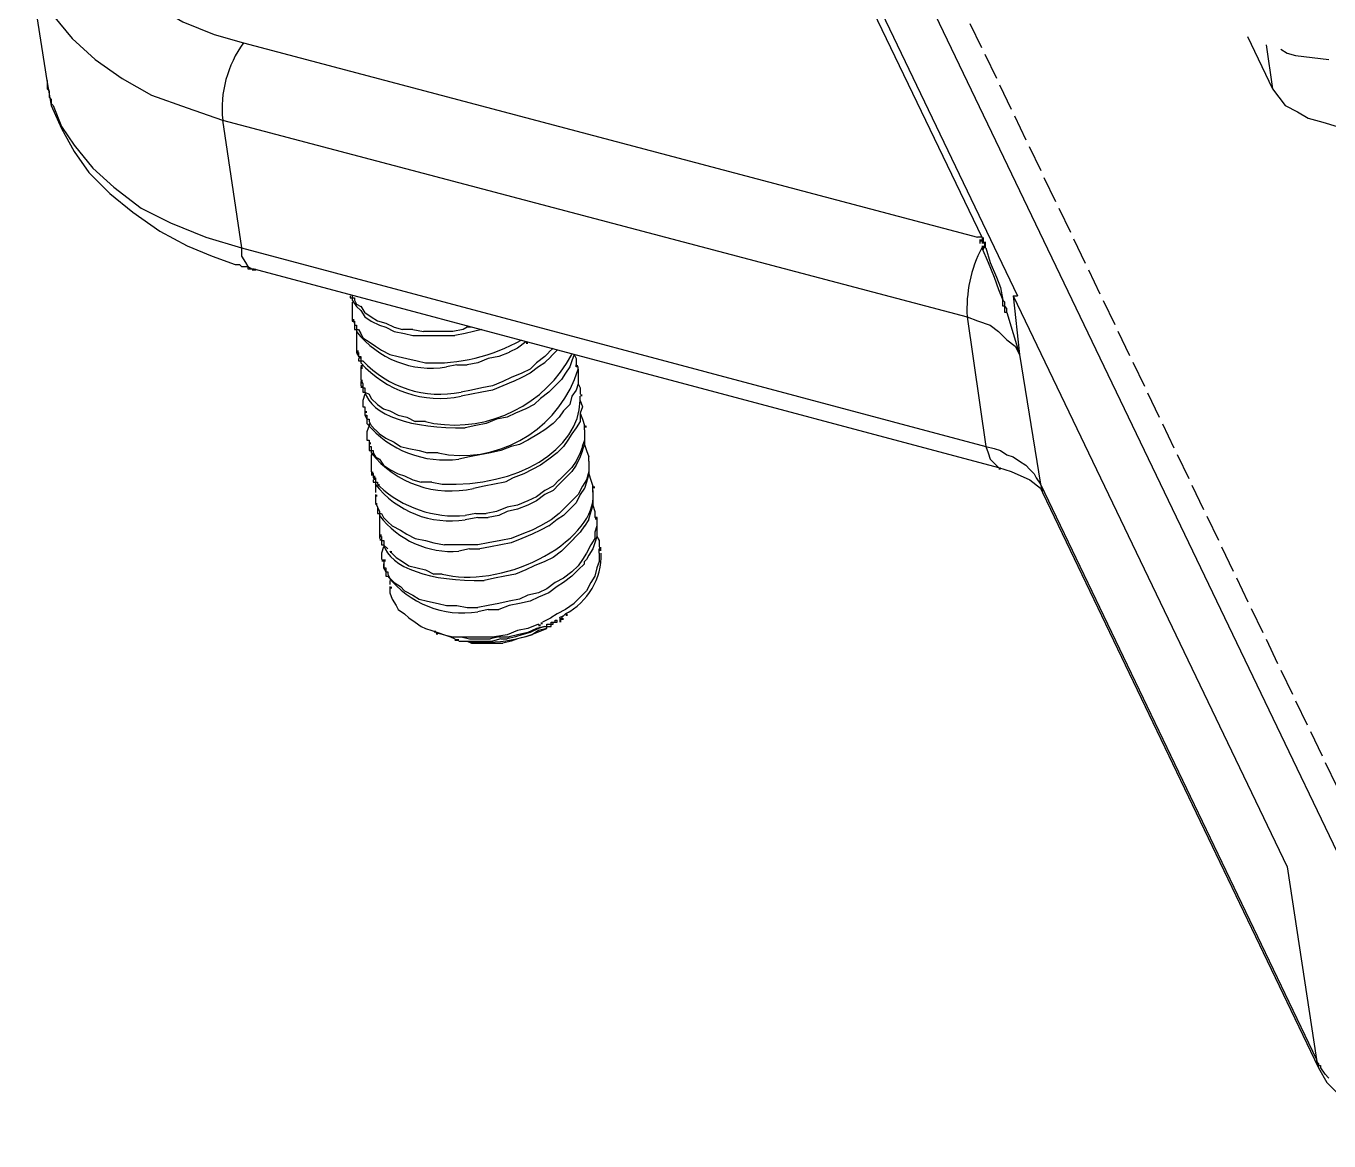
# Model space of a CAD drawing. Header units: millimetres. Extents: x 4 to 529, y -167 to 297.
# Drawn here: x 92.52 to 110.1, y -145.32 to -130.27 of the extents above; entities that cross this region are included whole.
import ezdxf

# ---------------------------------------------------------------- set-up
doc = ezdxf.new("R2010")
doc.units = ezdxf.units.MM
doc.linetypes.add('PDF_IMPORT', pattern=[1, 0.8, -0.2])
doc.layers.add('PDF_图层 1', color=7, linetype='Continuous', true_color=0x231f20)

msp = doc.modelspace()

# ---------------------------------------------------------------- linework, layer by layer
at = {"layer": 'PDF_图层 1', "color": 7, "linetype": 'PDF_IMPORT', "lineweight": -3, "ltscale": 0.451363, "true_color": 0xffffff}
msp.add_lwpolyline([(99.262, -117.77), (110.863, -141.902)], dxfattribs=at)
at = {"layer": 'PDF_图层 1', "color": 7, "lineweight": -3, "true_color": 0xffffff}
for points in [[(98.979, -118.024), (110.213, -141.422)], [(98.725, -118.955), (105.895, -133.914)], [(99.262, -120.338), (105.415, -133.124)], [(93.729, -126.886), (93.616, -127.028), (93.504, -127.197), (93.419, -127.338), (93.334, -127.479), (93.221, -127.79), (93.165, -128.1), (93.165, -128.41), (93.221, -128.721), (93.334, -129.032), (93.504, -129.286), (93.729, -129.567), (93.983, -129.794), (94.294, -130.019), (94.633, -130.217), (95.056, -130.386), (95.451, -130.499)], [(92.516, -129.229), (92.798, -131.007)], [(92.516, -129.229), (92.544, -129.342), (92.572, -129.455), (92.685, -129.822), (92.883, -130.132), (93.137, -130.443), (93.447, -130.725), (93.814, -130.979), (94.21, -131.205), (94.689, -131.375), (95.169, -131.543)], [(108.999, -130.415), (109.338, -131.12)], [(95.451, -130.499), (105.358, -133.124)], [(109.254, -130.527), (109.338, -131.12)], [(109.451, -130.584), (109.536, -130.64)], [(109.536, -130.64), (109.648, -130.669)], [(109.649, -130.669), (109.874, -130.697)], [(109.875, -130.697), (110.1, -130.725)], [(92.798, -131.007), (92.854, -131.346)], [(92.799, -131.007), (92.799, -131.12), (92.827, -131.148), (92.827, -131.233), (92.855, -131.261), (92.855, -131.318), (92.883, -131.346)], [(109.338, -131.12), (109.423, -131.233)], [(92.854, -131.346), (92.996, -131.656)], [(92.883, -131.346), (92.996, -131.629)], [(109.423, -131.233), (109.508, -131.346)], [(109.508, -131.346), (109.677, -131.431)], [(109.677, -131.431), (109.818, -131.516)], [(109.818, -131.515), (110.016, -131.572)], [(92.996, -131.628), (93.165, -131.882)], [(92.996, -131.656), (93.165, -131.967)], [(95.169, -131.543), (95.423, -133.265)], [(95.169, -131.543), (105.217, -134.197)], [(110.016, -131.572), (110.213, -131.628)], [(93.165, -131.882), (93.419, -132.192)], [(93.165, -131.967), (93.362, -132.249)], [(93.419, -132.192), (93.702, -132.447)], [(93.362, -132.249), (93.645, -132.532)], [(93.645, -132.532), (93.955, -132.786)], [(93.701, -132.447), (94.068, -132.729)], [(94.068, -132.729), (94.464, -132.927)], [(93.955, -132.786), (94.322, -133.04)], [(94.464, -132.927), (94.943, -133.124)], [(94.322, -133.04), (94.689, -133.237)], [(94.689, -133.237), (95.028, -133.378)], [(94.943, -133.124), (95.423, -133.265)], [(95.423, -133.265), (105.471, -135.947)], [(95.423, -133.265), (95.423, -133.378)], [(105.415, -133.124), (105.358, -133.124)], [(105.387, -133.152), (105.387, -133.209)], [(105.471, -133.265), (105.415, -133.265)], [(105.415, -133.265), (105.5, -133.463)], [(105.471, -133.265), (105.528, -133.463), (105.612, -133.66), (105.669, -133.802), (105.697, -133.971)], [(95.028, -133.378), (95.338, -133.491)], [(95.423, -133.378), (95.479, -133.463)], [(95.479, -133.463), (95.508, -133.519)], [(105.5, -133.463), (105.584, -133.66)], [(95.338, -133.491), (95.395, -133.491), (95.423, -133.519), (95.508, -133.519), (95.508, -133.548), (95.592, -133.548)], [(95.508, -133.519), (95.564, -133.548)], [(95.592, -133.548), (105.641, -136.229)], [(105.584, -133.66), (105.641, -133.83)], [(96.89, -133.914), (96.89, -133.943), (96.919, -133.943), (96.919, -133.971)], [(96.89, -133.914), (96.89, -133.914)], [(96.919, -133.914), (96.919, -133.943), (96.948, -133.943), (96.948, -133.971)], [(96.919, -133.971), (96.975, -134.056), (97.032, -134.112), (97.088, -134.197), (97.173, -134.254), (97.286, -134.31), (97.371, -134.338), (97.484, -134.394), (97.625, -134.422), (97.738, -134.451), (97.879, -134.451), (98.02, -134.451), (98.161, -134.451), (98.302, -134.451)], [(96.947, -133.971), (96.976, -134.027)], [(105.641, -133.83), (105.697, -133.971)], [(105.754, -134.14), (105.726, -134.14), (105.726, -134.055), (105.698, -134.055), (105.698, -133.971)], [(105.754, -134.14), (105.754, -134.084), (105.726, -134.055), (105.726, -133.999), (105.698, -133.971)], [(105.838, -133.914), (109.535, -141.62)], [(105.838, -133.914), (105.923, -134.705)], [(105.838, -133.914), (105.895, -133.914)], [(96.919, -133.999), (96.919, -134.028)], [(96.919, -134.027), (96.919, -134.084)], [(96.919, -134.084), (96.919, -134.169)], [(96.919, -134.168), (96.919, -134.225)], [(96.975, -134.027), (97.032, -134.056)], [(97.032, -134.055), (97.088, -134.141)], [(97.088, -134.14), (97.173, -134.197)], [(105.754, -134.14), (105.838, -134.423)], [(105.754, -134.14), (105.838, -134.423), (105.923, -134.704)], [(96.919, -134.225), (96.919, -134.254), (96.947, -134.254), (96.947, -134.31), (96.975, -134.31), (96.975, -134.338)], [(96.919, -134.225), (96.947, -134.281), (96.947, -134.338)], [(96.947, -134.338), (96.947, -134.366), (96.976, -134.366), (96.976, -134.394)], [(96.976, -134.338), (96.976, -134.366), (97.004, -134.366)], [(97.173, -134.197), (97.258, -134.253)], [(97.258, -134.253), (97.37, -134.282)], [(97.371, -134.281), (97.484, -134.338)], [(97.484, -134.338), (97.596, -134.366)], [(98.528, -134.338), (98.471, -134.338), (98.415, -134.366), (98.274, -134.394), (98.133, -134.394), (97.992, -134.394), (97.879, -134.394)], [(105.217, -134.197), (105.471, -135.947)], [(105.217, -134.197), (105.358, -134.253), (105.528, -134.309), (105.641, -134.394), (105.754, -134.507), (105.866, -134.592), (105.923, -134.704)], [(96.975, -134.422), (96.975, -134.507), (96.975, -134.592)], [(96.976, -134.394), (96.976, -134.423)], [(97.004, -134.366), (97.032, -134.422)], [(97.032, -134.422), (97.06, -134.479)], [(97.06, -134.479), (97.145, -134.535)], [(97.738, -134.366), (97.596, -134.366)], [(97.738, -134.366), (97.879, -134.395)], [(98.443, -134.422), (98.302, -134.451)], [(98.556, -134.394), (98.443, -134.423)], [(98.669, -134.366), (98.556, -134.395)], [(105.838, -134.422), (105.923, -134.705)], [(96.975, -134.592), (96.975, -134.648)], [(96.975, -134.648), (96.975, -134.677), (97.004, -134.677), (97.004, -134.733), (97.032, -134.733)], [(96.975, -134.677), (97.004, -134.733)], [(97.145, -134.535), (97.23, -134.592)], [(97.23, -134.592), (97.314, -134.648)], [(97.314, -134.648), (97.427, -134.705)], [(99.036, -134.677), (98.895, -134.733)], [(99.149, -134.62), (99.036, -134.676)], [(99.262, -134.535), (99.149, -134.62)], [(99.572, -134.677), (99.516, -134.733)], [(99.629, -134.62), (99.572, -134.676)], [(99.685, -134.648), (99.6, -134.733)], [(97.004, -134.761), (97.004, -134.79), (97.032, -134.79), (97.032, -134.817)], [(97.032, -134.733), (97.032, -134.789), (97.061, -134.789)], [(97.427, -134.705), (97.54, -134.733)], [(97.54, -134.733), (97.653, -134.761)], [(97.653, -134.761), (97.794, -134.79)], [(97.794, -134.789), (97.907, -134.818)], [(98.33, -134.846), (98.189, -134.874)], [(98.33, -134.846), (98.471, -134.846)], [(98.612, -134.818), (98.471, -134.846)], [(98.753, -134.761), (98.612, -134.817)], [(98.895, -134.733), (98.753, -134.761)], [(99.403, -134.818), (99.318, -134.903)], [(99.516, -134.733), (99.403, -134.818)], [(99.516, -134.818), (99.431, -134.874)], [(99.601, -134.733), (99.515, -134.818)], [(99.883, -134.789), (99.854, -134.874)], [(99.911, -134.705), (99.882, -134.79)], [(99.911, -134.705), (99.939, -134.761), (99.939, -134.846)], [(99.967, -134.903), (99.967, -134.874), (99.939, -134.874), (99.939, -134.846)], [(105.923, -134.705), (106.206, -136.455)], [(97.032, -134.874), (97.032, -134.93)], [(97.032, -134.931), (97.032, -134.987)], [(97.032, -134.987), (97.032, -135.043)], [(97.032, -135.044), (97.06, -135.1)], [(99.064, -135.015), (98.951, -135.072)], [(99.205, -134.959), (99.064, -135.015)], [(99.205, -135.015), (99.093, -135.072)], [(99.318, -134.903), (99.205, -134.959)], [(99.318, -134.959), (99.205, -135.015)], [(99.431, -134.874), (99.318, -134.959)], [(99.742, -135.044), (99.656, -135.128)], [(99.798, -134.959), (99.742, -135.044)], [(99.855, -134.874), (99.798, -134.959)], [(99.967, -134.903), (99.967, -134.987)], [(99.967, -134.987), (99.967, -135.1)], [(97.032, -135.072), (97.032, -135.128)], [(97.06, -135.1), (97.06, -135.157)], [(97.06, -135.157), (97.06, -135.213), (97.088, -135.213)], [(97.061, -135.157), (97.089, -135.157), (97.089, -135.213)], [(97.088, -135.213), (97.145, -135.241)], [(98.528, -135.185), (98.387, -135.213)], [(98.669, -135.157), (98.528, -135.185)], [(98.669, -135.213), (98.528, -135.241)], [(98.81, -135.128), (98.669, -135.157)], [(98.81, -135.185), (98.669, -135.213)], [(98.951, -135.072), (98.81, -135.128)], [(98.951, -135.128), (98.81, -135.185)], [(99.092, -135.072), (98.951, -135.128)], [(99.572, -135.213), (99.459, -135.298)], [(99.657, -135.128), (99.572, -135.213)], [(99.939, -135.185), (99.883, -135.269)], [(99.967, -135.1), (99.939, -135.185)], [(99.967, -135.1), (99.996, -135.157), (99.996, -135.241)], [(97.088, -135.241), (97.06, -135.326)], [(97.06, -135.326), (97.06, -135.411)], [(97.088, -135.241), (97.088, -135.241)], [(97.145, -135.241), (97.173, -135.298)], [(97.173, -135.298), (97.258, -135.382)], [(97.258, -135.382), (97.342, -135.439)], [(98.528, -135.241), (98.387, -135.269)], [(99.374, -135.382), (99.262, -135.439)], [(99.459, -135.298), (99.374, -135.382)], [(99.855, -135.382), (99.769, -135.467)], [(99.883, -135.269), (99.854, -135.382)], [(99.996, -135.326), (99.996, -135.269)], [(99.996, -135.326), (100.024, -135.411)], [(97.061, -135.411), (97.089, -135.411), (97.089, -135.467)], [(97.088, -135.467), (97.088, -135.523), (97.117, -135.523), (97.117, -135.58)], [(97.088, -135.467), (97.088, -135.523), (97.117, -135.58)], [(97.342, -135.439), (97.427, -135.467)], [(97.427, -135.467), (97.54, -135.523)], [(97.54, -135.523), (97.653, -135.552)], [(97.653, -135.552), (97.766, -135.608)], [(99.007, -135.552), (98.866, -135.58)], [(99.12, -135.495), (99.008, -135.552)], [(99.262, -135.439), (99.12, -135.495)], [(99.713, -135.552), (99.628, -135.636)], [(99.77, -135.467), (99.713, -135.552)], [(100.024, -135.411), (99.995, -135.495)], [(99.996, -135.495), (100.024, -135.58)], [(99.996, -135.495), (99.996, -135.608)], [(97.145, -135.665), (97.116, -135.749)], [(97.117, -135.58), (97.145, -135.58), (97.145, -135.608)], [(97.117, -135.58), (97.117, -135.636)], [(97.117, -135.749), (97.117, -135.834)], [(97.145, -135.608), (97.173, -135.665)], [(97.145, -135.636), (97.145, -135.665)], [(97.173, -135.665), (97.229, -135.721)], [(97.23, -135.721), (97.286, -135.777)], [(97.907, -135.608), (97.766, -135.608)], [(97.907, -135.608), (98.02, -135.636)], [(98.584, -135.665), (98.443, -135.693)], [(98.725, -135.636), (98.584, -135.665)], [(98.866, -135.58), (98.725, -135.636)], [(99.516, -135.721), (99.431, -135.777)], [(99.629, -135.636), (99.516, -135.721)], [(99.939, -135.693), (99.883, -135.777)], [(99.996, -135.608), (99.939, -135.693)], [(100.024, -135.58), (100.052, -135.665)], [(100.052, -135.721), (100.052, -135.664)], [(100.052, -135.721), (100.052, -135.834)], [(100.052, -135.721), (100.052, -135.777)], [(97.117, -135.834), (97.117, -135.862), (97.145, -135.862), (97.145, -135.89)], [(97.145, -135.89), (97.145, -135.947), (97.174, -135.947), (97.174, -135.975)], [(97.145, -135.89), (97.145, -135.947), (97.145, -136.003)], [(97.286, -135.777), (97.371, -135.834)], [(97.371, -135.834), (97.484, -135.89)], [(97.484, -135.89), (97.568, -135.947)], [(99.177, -135.918), (99.064, -135.947)], [(99.29, -135.862), (99.177, -135.918)], [(99.431, -135.777), (99.29, -135.862)], [(99.826, -135.862), (99.77, -135.947)], [(99.883, -135.777), (99.826, -135.862)], [(100.052, -135.862), (100.023, -135.947)], [(100.052, -135.918), (100.023, -136.003)], [(100.052, -135.777), (100.052, -135.862)], [(100.052, -135.834), (100.052, -135.918)], [(100.052, -135.918), (100.08, -136.003), (100.109, -136.088)], [(97.145, -136.003), (97.174, -136.003), (97.174, -136.031)], [(97.202, -136.06), (97.173, -136.06), (97.173, -136.088)], [(97.173, -136.088), (97.173, -136.144)], [(97.174, -135.975), (97.174, -136.003), (97.202, -136.003), (97.202, -136.031)], [(97.201, -136.031), (97.23, -136.088)], [(97.23, -136.088), (97.286, -136.116)], [(97.568, -135.947), (97.681, -135.975)], [(97.681, -135.975), (97.822, -136.003)], [(97.822, -136.003), (97.935, -136.031)], [(98.076, -136.031), (97.935, -136.031)], [(98.076, -136.031), (98.217, -136.06)], [(98.499, -136.088), (98.358, -136.116)], [(98.641, -136.06), (98.499, -136.088)], [(98.782, -136.031), (98.641, -136.06)], [(98.923, -136.003), (98.782, -136.031)], [(99.064, -135.947), (98.923, -136.003)], [(99.685, -136.031), (99.572, -136.116)], [(99.77, -135.947), (99.685, -136.031)], [(99.996, -136.031), (99.939, -136.144)], [(99.996, -136.088), (99.939, -136.201)], [(100.024, -135.947), (99.995, -136.031)], [(100.024, -136.003), (99.995, -136.088)], [(100.109, -136.144), (100.109, -136.088)], [(105.471, -135.947), (105.5, -136.031)], [(105.471, -135.947), (105.584, -135.975)], [(105.5, -136.031), (105.528, -136.116)], [(105.584, -135.975), (105.669, -136.003)], [(105.669, -136.003), (105.754, -136.06)], [(105.754, -136.06), (105.838, -136.088)], [(105.838, -136.088), (105.923, -136.144)], [(97.173, -136.144), (97.173, -136.229)], [(97.174, -136.229), (97.174, -136.285)], [(97.286, -136.116), (97.342, -136.201)], [(97.342, -136.201), (97.427, -136.257)], [(97.427, -136.257), (97.54, -136.314)], [(100.109, -136.144), (100.109, -136.229), (100.109, -136.285), (100.08, -136.398), (100.024, -136.483), (99.967, -136.596), (99.883, -136.681), (99.798, -136.765), (99.713, -136.85), (99.601, -136.935), (99.459, -137.019), (99.347, -137.076), (99.205, -137.132), (99.064, -137.189), (98.923, -137.217), (98.753, -137.245), (98.612, -137.273), (98.443, -137.273), (98.302, -137.273), (98.161, -137.273)], [(99.347, -136.257), (99.234, -136.314)], [(99.459, -136.201), (99.347, -136.257)], [(99.572, -136.116), (99.459, -136.201)], [(99.883, -136.229), (99.798, -136.314)], [(99.939, -136.144), (99.883, -136.229)], [(99.939, -136.201), (99.883, -136.285)], [(100.109, -136.144), (100.109, -136.229)], [(100.109, -136.229), (100.109, -136.314)], [(105.528, -136.116), (105.584, -136.172)], [(105.584, -136.172), (105.641, -136.229)], [(105.641, -136.229), (105.81, -136.285), (106.064, -136.398)], [(105.923, -136.144), (106.008, -136.201)], [(106.007, -136.201), (106.064, -136.257)], [(106.064, -136.257), (106.12, -136.314)], [(97.174, -136.285), (97.202, -136.314), (97.202, -136.37), (97.23, -136.37), (97.23, -136.398)], [(97.202, -136.398), (97.202, -136.427), (97.23, -136.427), (97.23, -136.455)], [(97.23, -136.398), (97.23, -136.427), (97.258, -136.427), (97.258, -136.455)], [(97.23, -136.455), (97.23, -136.511)], [(97.54, -136.314), (97.625, -136.342)], [(97.625, -136.342), (97.738, -136.398)], [(97.738, -136.398), (97.85, -136.427)], [(97.992, -136.426), (97.85, -136.426)], [(97.992, -136.426), (98.133, -136.455)], [(98.838, -136.455), (98.697, -136.483)], [(98.979, -136.426), (98.838, -136.455)], [(99.092, -136.37), (98.98, -136.426)], [(99.233, -136.314), (99.092, -136.37)], [(99.713, -136.398), (99.628, -136.483)], [(99.713, -136.455), (99.628, -136.54)], [(99.798, -136.314), (99.713, -136.399)], [(99.798, -136.37), (99.713, -136.455)], [(99.883, -136.285), (99.798, -136.37)], [(100.08, -136.426), (100.052, -136.512)], [(100.109, -136.314), (100.08, -136.426)], [(100.109, -136.314), (100.137, -136.399), (100.165, -136.483)], [(106.064, -136.398), (106.205, -136.511), (106.233, -136.568)], [(106.12, -136.314), (106.149, -136.37)], [(106.149, -136.37), (106.205, -136.455)], [(106.205, -136.455), (109.931, -144.217)], [(106.205, -136.455), (106.234, -136.568)], [(97.23, -136.511), (97.23, -136.568)], [(97.23, -136.596), (97.23, -136.652)], [(98.697, -136.483), (98.556, -136.512)], [(99.403, -136.624), (99.29, -136.68)], [(99.516, -136.539), (99.403, -136.624)], [(99.516, -136.596), (99.403, -136.681)], [(99.629, -136.483), (99.516, -136.539)], [(99.629, -136.539), (99.516, -136.596)], [(99.996, -136.596), (99.939, -136.709)], [(100.052, -136.511), (99.996, -136.596)], [(100.165, -136.539), (100.165, -136.483)], [(100.165, -136.539), (100.165, -136.652)], [(106.233, -136.568), (109.959, -144.33)], [(97.23, -136.652), (97.23, -136.681)], [(97.23, -136.68), (97.23, -136.709)], [(97.23, -136.709), (97.258, -136.765), (97.258, -136.822)], [(97.23, -136.709), (97.258, -136.765)], [(97.258, -136.765), (97.286, -136.822)], [(99.007, -136.765), (98.866, -136.822)], [(99.149, -136.737), (99.007, -136.766)], [(99.149, -136.793), (99.007, -136.822)], [(99.29, -136.68), (99.149, -136.737)], [(99.29, -136.737), (99.149, -136.793)], [(99.403, -136.68), (99.29, -136.737)], [(99.855, -136.793), (99.769, -136.878)], [(99.939, -136.709), (99.854, -136.794)], [(100.165, -136.737), (100.136, -136.822)], [(100.165, -136.652), (100.165, -136.737)], [(100.165, -136.737), (100.193, -136.822)], [(97.258, -136.822), (97.258, -136.85), (97.287, -136.85), (97.287, -136.878)], [(97.286, -136.822), (97.286, -136.85), (97.315, -136.85)], [(97.286, -136.878), (97.286, -136.907)], [(97.286, -136.906), (97.286, -136.991)], [(97.314, -136.85), (97.342, -136.906)], [(97.342, -136.906), (97.399, -136.963)], [(97.399, -136.963), (97.455, -137.019)], [(98.584, -136.85), (98.443, -136.878)], [(98.612, -136.906), (98.443, -136.935)], [(98.584, -136.85), (98.725, -136.85)], [(98.612, -136.906), (98.753, -136.906)], [(98.866, -136.822), (98.725, -136.85)], [(98.895, -136.878), (98.753, -136.907)], [(99.007, -136.822), (98.895, -136.878)], [(99.685, -136.934), (99.572, -137.02)], [(99.77, -136.878), (99.685, -136.934)], [(100.109, -136.934), (100.052, -137.02)], [(100.137, -136.822), (100.108, -136.934)], [(100.193, -136.822), (100.193, -136.907)], [(100.222, -136.963), (100.222, -136.906), (100.193, -136.906)], [(100.221, -136.963), (100.221, -137.048)], [(100.221, -136.963), (100.221, -137.019)], [(97.286, -136.991), (97.286, -137.047)], [(97.286, -137.047), (97.286, -137.104)], [(97.286, -137.104), (97.286, -137.16), (97.315, -137.16), (97.315, -137.217)], [(97.286, -137.132), (97.286, -137.188)], [(97.455, -137.019), (97.568, -137.076)], [(97.568, -137.076), (97.653, -137.132)], [(97.653, -137.132), (97.766, -137.188)], [(99.347, -137.132), (99.205, -137.188)], [(99.459, -137.076), (99.347, -137.132)], [(99.572, -137.019), (99.459, -137.076)], [(99.996, -137.104), (99.91, -137.189)], [(100.052, -137.019), (99.996, -137.104)], [(100.221, -137.019), (100.193, -137.104)], [(100.193, -137.104), (100.193, -137.189)], [(100.221, -137.047), (100.221, -137.16)], [(97.342, -137.302), (97.314, -137.386), (97.314, -137.471)], [(97.315, -137.217), (97.343, -137.217), (97.343, -137.273)], [(97.315, -137.217), (97.315, -137.273), (97.343, -137.273)], [(97.342, -137.274), (97.399, -137.329)], [(97.343, -137.302), (97.343, -137.302)], [(97.766, -137.188), (97.907, -137.217)], [(97.907, -137.217), (98.02, -137.245)], [(98.02, -137.245), (98.161, -137.274)], [(98.499, -137.33), (98.358, -137.358)], [(98.499, -137.33), (98.641, -137.33)], [(98.782, -137.302), (98.641, -137.33)], [(98.923, -137.274), (98.782, -137.302)], [(99.064, -137.245), (98.923, -137.274)], [(99.205, -137.188), (99.064, -137.245)], [(99.826, -137.274), (99.741, -137.358)], [(99.911, -137.188), (99.826, -137.274)], [(100.137, -137.274), (100.08, -137.386)], [(100.165, -137.33), (100.109, -137.415)], [(100.193, -137.188), (100.137, -137.274)], [(100.193, -137.245), (100.164, -137.33)], [(100.221, -137.161), (100.193, -137.245)], [(100.221, -137.161), (100.25, -137.217)], [(100.25, -137.217), (100.25, -137.302)], [(100.25, -137.386), (100.25, -137.33)], [(97.343, -137.471), (97.343, -137.527)], [(97.427, -137.358), (97.512, -137.443)], [(97.512, -137.443), (97.596, -137.499)], [(97.596, -137.499), (97.681, -137.556)], [(99.516, -137.499), (99.374, -137.556)], [(99.629, -137.443), (99.516, -137.499)], [(99.742, -137.358), (99.629, -137.443)], [(100.024, -137.471), (99.967, -137.556)], [(100.08, -137.386), (100.024, -137.471)], [(100.053, -137.528), (100.053, -137.499), (100.081, -137.471)], [(100.109, -137.415), (100.08, -137.471)], [(100.25, -137.499), (100.221, -137.584)], [(100.25, -137.386), (100.25, -137.442)], [(100.25, -137.443), (100.25, -137.499)], [(97.342, -137.528), (97.342, -137.584)], [(97.342, -137.584), (97.371, -137.64)], [(97.343, -137.528), (97.343, -137.584), (97.371, -137.584), (97.371, -137.64)], [(97.371, -137.64), (97.399, -137.64), (97.399, -137.669)], [(97.371, -137.64), (97.371, -137.697), (97.399, -137.697)], [(97.399, -137.669), (97.427, -137.725), (97.484, -137.781), (97.568, -137.837), (97.624, -137.894), (97.738, -137.951), (97.822, -138.007), (97.935, -138.035), (98.076, -138.064), (98.189, -138.091), (98.33, -138.091), (98.471, -138.12), (98.612, -138.12)], [(97.681, -137.556), (97.794, -137.584)], [(97.794, -137.584), (97.907, -137.612)], [(97.907, -137.612), (98.02, -137.669)], [(98.133, -137.669), (98.02, -137.669)], [(98.133, -137.669), (98.274, -137.697)], [(99.12, -137.669), (98.979, -137.697)], [(99.262, -137.612), (99.12, -137.669)], [(99.374, -137.556), (99.262, -137.612)], [(99.883, -137.64), (99.77, -137.725)], [(99.967, -137.556), (99.882, -137.64)], [(99.967, -137.612), (99.882, -137.697)], [(100.052, -137.528), (99.967, -137.612)], [(100.221, -137.584), (100.193, -137.697)], [(97.427, -137.753), (97.427, -137.81)], [(97.427, -137.838), (97.427, -137.923)], [(98.838, -137.725), (98.697, -137.753)], [(98.979, -137.697), (98.838, -137.725)], [(99.657, -137.782), (99.544, -137.866)], [(99.685, -137.838), (99.572, -137.923)], [(99.77, -137.725), (99.657, -137.782)], [(99.77, -137.782), (99.685, -137.838)], [(99.883, -137.697), (99.77, -137.782)], [(100.137, -137.782), (100.08, -137.894)], [(100.193, -137.697), (100.137, -137.782)], [(97.427, -137.923), (97.455, -138.007)], [(97.455, -138.007), (97.512, -138.092)], [(99.036, -138.035), (98.895, -138.064)], [(99.177, -138.007), (99.036, -138.035)], [(99.29, -137.951), (99.177, -138.007)], [(99.318, -138.035), (99.177, -138.064)], [(99.431, -137.923), (99.29, -137.951)], [(99.431, -137.979), (99.318, -138.035)], [(99.544, -137.866), (99.431, -137.923)], [(99.572, -137.923), (99.431, -137.979)], [(99.996, -137.979), (99.91, -138.064)], [(100.08, -137.894), (99.995, -137.979)], [(97.512, -138.092), (97.54, -138.148)], [(97.54, -138.148), (97.625, -138.205)], [(97.625, -138.205), (97.681, -138.261)], [(98.753, -138.092), (98.612, -138.12)], [(98.753, -138.148), (98.612, -138.177)], [(98.895, -138.064), (98.753, -138.092)], [(98.753, -138.148), (98.895, -138.148)], [(99.036, -138.092), (98.895, -138.148)], [(99.177, -138.064), (99.036, -138.092)], [(99.685, -138.205), (99.6, -138.261)], [(99.798, -138.148), (99.685, -138.205)], [(99.855, -138.177), (99.798, -138.205), (99.742, -138.261)], [(99.911, -138.064), (99.798, -138.148)], [(97.681, -138.261), (97.766, -138.318)], [(97.766, -138.318), (97.85, -138.374)], [(97.85, -138.374), (97.907, -138.402)], [(99.431, -138.346), (99.29, -138.402)], [(99.516, -138.374), (99.403, -138.402)], [(99.516, -138.374), (99.431, -138.402)], [(99.601, -138.261), (99.488, -138.318)], [(99.516, -138.374), (99.544, -138.374), (99.544, -138.346), (99.601, -138.346), (99.601, -138.318)], [(99.544, -138.402), (99.544, -138.374), (99.573, -138.374), (99.601, -138.374), (99.601, -138.346), (99.629, -138.346), (99.629, -138.318), (99.686, -138.318), (99.686, -138.289)], [(99.544, -138.402), (99.544, -138.374), (99.601, -138.374), (99.601, -138.346)], [(99.601, -138.318), (99.657, -138.318), (99.657, -138.289), (99.686, -138.289)], [(99.77, -138.233), (99.713, -138.261)], [(97.907, -138.402), (97.992, -138.431)], [(97.992, -138.431), (98.245, -138.515)], [(98.048, -138.459), (98.161, -138.487)], [(98.161, -138.487), (98.274, -138.515)], [(98.245, -138.515), (98.302, -138.543)], [(98.246, -138.515), (98.246, -138.515)], [(98.274, -138.515), (98.415, -138.515), (98.556, -138.515), (98.697, -138.515), (98.838, -138.515)], [(98.274, -138.515), (98.387, -138.515), (98.499, -138.543), (98.641, -138.543), (98.782, -138.543)], [(98.895, -138.515), (98.782, -138.543)], [(98.923, -138.543), (98.81, -138.572)], [(99.007, -138.487), (98.839, -138.515)], [(98.895, -138.515), (99.036, -138.515)], [(98.923, -138.543), (99.008, -138.543)], [(99.149, -138.431), (99.007, -138.487)], [(99.12, -138.515), (99.008, -138.543)], [(99.149, -138.487), (99.036, -138.515)], [(99.149, -138.543), (99.064, -138.572)], [(99.205, -138.487), (99.12, -138.515)], [(99.29, -138.402), (99.149, -138.431)], [(99.29, -138.459), (99.149, -138.487)], [(99.262, -138.515), (99.149, -138.543)], [(99.318, -138.459), (99.205, -138.487)], [(99.347, -138.487), (99.261, -138.515)], [(99.403, -138.402), (99.29, -138.459)], [(99.431, -138.402), (99.318, -138.459)], [(99.431, -138.431), (99.346, -138.487)], [(99.544, -138.402), (99.431, -138.431)], [(98.358, -138.572), (98.415, -138.572), (98.471, -138.572), (98.528, -138.6), (98.641, -138.6), (98.725, -138.6), (98.839, -138.6), (98.951, -138.6)], [(98.415, -138.572), (98.471, -138.572), (98.556, -138.572), (98.641, -138.572), (98.725, -138.572), (98.81, -138.572)], [(99.064, -138.572), (98.951, -138.6)], [(109.536, -141.62), (109.931, -144.217)], [(109.931, -144.217), (109.959, -144.33)], [(109.932, -144.217), (109.932, -144.245), (109.96, -144.273), (109.96, -144.302), (109.988, -144.302), (109.988, -144.33)], [(109.959, -144.33), (110.072, -144.528)], [(109.988, -144.33), (110.044, -144.415)], [(110.044, -144.414), (110.1, -144.471)], [(110.072, -144.527), (110.467, -144.923), (111.003, -145.177), (111.625, -145.318), (112.274, -145.29), (112.669, -145.233)]]:
    msp.add_lwpolyline(points, dxfattribs=at)
for centre, radius, start, end in [((96.658, -131.386), 1.497, 143.7003, 186.0517), ((107.015, -134.091), 1.801, 152.6969, 183.3508), ((97.988, -133.608), 1.282, 217.8324, 279.025), ((98.019, -132.415), 2.405, 267.3325, 299.5647), ((98.103, -133.861), 1.436, 221.7526, 281.3775), ((98.102, -133.812), 1.429, 223.1598, 281.4762), ((98.296, -133.859), 1.798, 261.1723, 331.9347), ((98.389, -134.418), 1.651, 264.022, 342.9305), ((98.171, -134.755), 1.374, 219.8969, 277.8537), ((98.246, -135.172), 1.375, 218.6923, 282.9936), ((98.242, -135.669), 1.282, 217.8324, 279.025), ((98.308, -135.382), 1.502, 227.1197, 275.1739), ((98.26, -136.141), 1.222, 217.1281, 274.6068), ((99.382, -137.411), 0.896, 297.6554, 1.5863), ((98.411, -136.912), 1.281, 217.7772, 279.0418), ((98.687, -136.537), 2.053, 262.3864, 294.6751)]:
    msp.add_arc(centre, radius, start, end, dxfattribs=at)
for centre, major_axis, ratio, start_param, end_param in [((98.73, -134.966), (1.649, 0.208), 0.423457, 3.198414, 4.484932), ((98.105, -135.211), (-1.888, 0.162), 0.654431, 1.641576, 3.179069), ((98.936, -136.917), (1.213, 0.434), 0.546927, 3.954016, 6.200206), ((98.986, -137.025), (1.652, 0.209), 0.423537, 3.199257, 4.483566)]:
    msp.add_ellipse(centre, major_axis=major_axis, ratio=ratio, start_param=start_param, end_param=end_param, dxfattribs=at)
at = {"layer": 'PDF_图层 1', "color": 7, "lineweight": -3, "true_color": 0xffffff, "transparency": 33554559}
for points in [[(105.387, -133.152), (105.387, -133.181), (105.415, -133.152), (105.415, -133.181)], [(105.415, -133.124), (105.415, -133.209), (105.444, -133.124), (105.444, -133.209)], [(105.415, -133.237), (105.415, -133.293), (105.444, -133.237), (105.444, -133.293)], [(105.443, -133.181), (105.443, -133.265), (105.471, -133.181), (105.471, -133.265)], [(95.564, -133.548), (95.564, -133.576), (95.621, -133.548), (95.621, -133.576)], [(96.919, -134.225), (96.919, -134.254), (96.947, -134.225), (96.947, -134.254)], [(96.919, -134.225), (96.919, -134.254), (96.947, -134.225), (96.947, -134.254)], [(96.975, -134.648), (96.975, -134.705), (97.004, -134.648), (97.004, -134.705)], [(99.262, -134.535), (99.262, -134.564), (99.29, -134.535), (99.29, -134.564)], [(99.262, -134.535), (99.262, -134.564), (99.29, -134.535), (99.29, -134.564)], [(97.004, -134.733), (97.004, -134.761), (97.032, -134.733), (97.032, -134.761)], [(97.032, -134.846), (97.032, -134.902), (97.06, -134.846), (97.06, -134.902)], [(99.939, -134.846), (99.939, -134.874), (99.967, -134.846), (99.967, -134.874)], [(99.939, -134.846), (99.939, -134.874), (99.967, -134.846), (99.967, -134.874)], [(97.032, -135.043), (97.032, -135.1), (97.06, -135.043), (97.06, -135.1)], [(97.032, -135.128), (97.032, -135.157), (97.06, -135.128), (97.06, -135.157)], [(99.996, -135.241), (99.996, -135.269), (100.024, -135.241), (100.024, -135.269)], [(99.996, -135.241), (99.996, -135.269), (100.024, -135.241), (100.024, -135.269)], [(97.088, -135.467), (97.088, -135.496), (97.117, -135.467), (97.117, -135.496)], [(97.088, -135.467), (97.088, -135.496), (97.117, -135.467), (97.117, -135.496)], [(100.052, -135.664), (100.052, -135.693), (100.08, -135.664), (100.08, -135.693)], [(100.052, -135.664), (100.052, -135.693), (100.08, -135.664), (100.08, -135.693)], [(97.145, -135.89), (97.145, -135.919), (97.173, -135.89), (97.173, -135.919)], [(97.145, -135.89), (97.145, -135.919), (97.173, -135.89), (97.173, -135.919)], [(105.641, -136.229), (105.641, -136.258), (105.669, -136.229), (105.669, -136.258)], [(105.641, -136.229), (105.641, -136.258), (105.669, -136.229), (105.669, -136.258)], [(97.173, -136.285), (97.173, -136.342), (97.201, -136.285), (97.201, -136.342)], [(97.201, -136.342), (97.201, -136.398), (97.23, -136.342), (97.23, -136.398)], [(97.258, -136.455), (97.258, -136.483), (97.286, -136.455), (97.286, -136.483)], [(97.229, -136.596), (97.229, -136.625), (97.258, -136.596), (97.258, -136.625)], [(100.165, -136.483), (100.165, -136.512), (100.194, -136.483), (100.194, -136.512)], [(100.165, -136.483), (100.165, -136.512), (100.194, -136.483), (100.194, -136.512)], [(97.229, -136.709), (97.229, -136.737), (97.258, -136.709), (97.258, -136.737)], [(97.229, -136.709), (97.229, -136.737), (97.258, -136.709), (97.258, -136.737)], [(100.193, -136.906), (100.193, -136.935), (100.221, -136.906), (100.221, -136.935)], [(100.193, -136.906), (100.193, -136.935), (100.221, -136.906), (100.221, -136.935)], [(97.286, -137.132), (97.286, -137.161), (97.314, -137.132), (97.314, -137.161)], [(97.286, -137.132), (97.286, -137.161), (97.314, -137.132), (97.314, -137.161)], [(97.286, -137.189), (97.286, -137.217), (97.314, -137.189), (97.314, -137.217)], [(100.25, -137.302), (100.25, -137.358), (100.278, -137.302), (100.278, -137.358)], [(97.314, -137.471), (97.314, -137.499), (97.371, -137.471), (97.371, -137.499)], [(97.427, -137.358), (97.427, -137.386), (97.455, -137.358), (97.455, -137.386)], [(97.427, -137.838), (97.427, -137.867), (97.455, -137.838), (97.455, -137.867)], [(99.798, -138.205), (99.798, -138.233), (99.826, -138.205), (99.826, -138.233)], [(99.431, -138.346), (99.431, -138.375), (99.459, -138.346), (99.459, -138.375)], [(99.459, -138.318), (99.459, -138.346), (99.488, -138.318), (99.488, -138.346)], [(99.713, -138.261), (99.713, -138.289), (99.742, -138.261), (99.742, -138.289)], [(99.713, -138.289), (99.713, -138.318), (99.742, -138.289), (99.742, -138.318)], [(99.741, -138.261), (99.741, -138.289), (99.77, -138.261), (99.77, -138.289)], [(98.02, -138.431), (98.02, -138.459), (98.048, -138.431), (98.048, -138.459)], [(98.048, -138.459), (98.048, -138.487), (98.077, -138.459), (98.077, -138.487)], [(98.302, -138.543), (98.302, -138.572), (98.358, -138.543), (98.358, -138.572)]]:
    msp.add_solid(points, dxfattribs=at)

doc.saveas('drawing.dxf')
